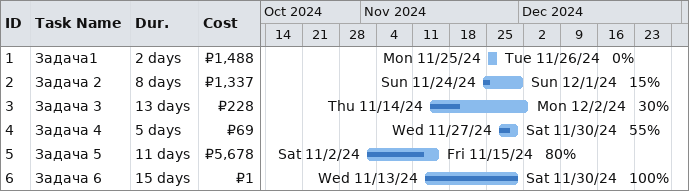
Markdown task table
| ID | Task | Duration | Start | Finish | % complete | Cost (₽) |
|---|---|---|---|---|---|---|
| 1 | Задача1 | 2d | 2024-11-25 | 2024-11-26 | 0 | 1488 |
| 2 | Задача 2 | 8d | 2024-11-24 | 2024-12-01 | 15 | 1337 |
| 3 | Задача 3 | 13d | 2024-11-14 | 2024-12-02 | 30 | 228 |
| 4 | Задача 4 | 5d | 2024-11-27 | 2024-11-30 | 55 | 69 |
| 5 | Задача 5 | 11d | 2024-11-02 | 2024-11-15 | 80 | 5678 |
| 6 | Задача 6 | 15d | 2024-11-13 | 2024-11-30 | 100 | 1 |
